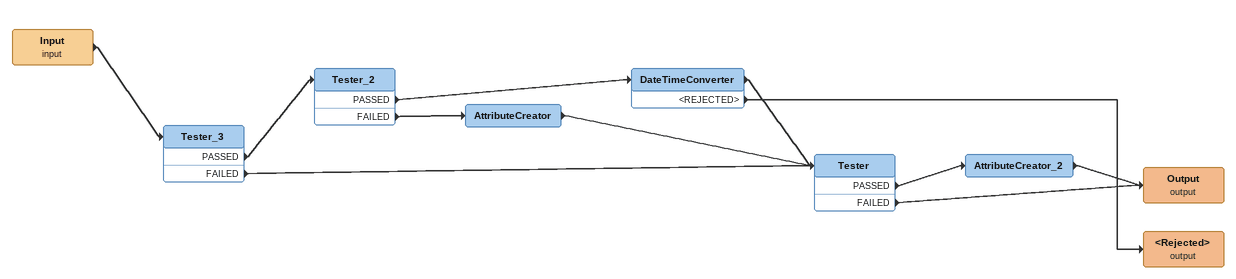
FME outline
Input (input)
    -> Tester_3
Tester_3
    PASSED -> Tester_2
    FAILED -> Tester
Tester_2
    PASSED -> DateTimeConverter
    FAILED -> AttributeCreator
DateTimeConverter
    -> Tester
    <REJECTED> -> <Rejected> (output)
<Rejected> (output)
AttributeCreator
    -> Tester
Tester
    PASSED -> AttributeCreator_2
    FAILED -> Output (output)
AttributeCreator_2
    -> Output (output)
Output (output)
